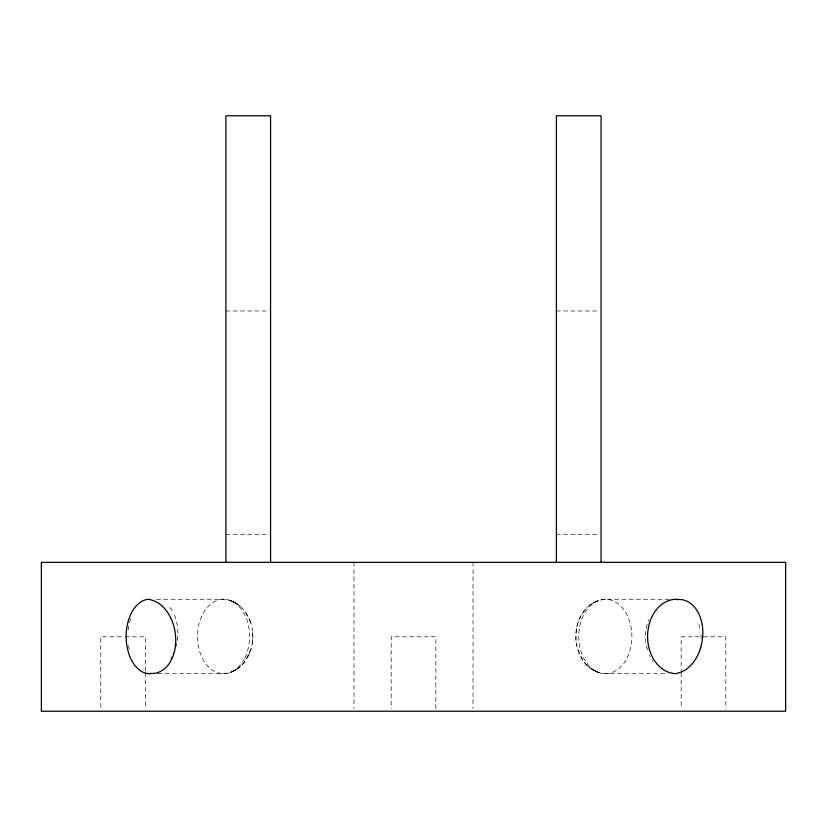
<?xml version="1.0" encoding="UTF-8"?>
<svg xmlns="http://www.w3.org/2000/svg" width="827" height="827" viewBox="0 0 827 827"><rect width="100%" height="100%" fill="white"/><g stroke="black" fill="none" stroke-linecap="round" stroke-linejoin="round"><path stroke-width="0.62" stroke-dasharray="4.13 3.1" d="M157.864 673.695L223.548 673.695C248.028 671.813 258.82 640.553 249.682 620.136M669.343 599.265L605.302 599.265C566.185 602.459 566.185 670.49 605.302 673.695L668.061 673.695M252.287 643.54L252.824 636.532L252.297 629.45M576.243 629.419L575.757 638.754L576.667 645.866M576.657 627.124C578.269 619.774 581.991 612.89 587.149 607.442M251.284 648.254L245.516 660.773L241.494 665.508M248.038 656.256L249.723 652.699M240.76 666.221L237.866 668.588L230.723 672.258L236.915 669.136L230.723 672.258L235.633 669.932L233.142 671.079M590.013 604.971L594.003 602.418M597.983 600.702L593.083 602.997M595.047 601.942L597.27 601.043M225.905 310.973L269.292 310.973M556.395 310.973L599.771 310.973M225.905 534.263L269.292 534.263M556.395 534.263L599.771 534.263M156.572 599.265L223.548 599.265C237.442 599.864 247.945 611.99 251.294 624.767M121.093 636.79L100.77 636.79L100.77 708.656M125.104 636.79L145.428 636.79L145.428 671.441M699.425 636.79L681.159 636.79L681.159 671.441M703.488 636.79L725.817 636.79L725.817 708.656M233.741 601.953L230.723 600.702L237.866 604.361M595.047 671.007L597.983 672.258L590.871 668.609M593.083 669.963L597.983 672.258L593.083 669.963L594.003 670.542M235.633 603.017L230.723 600.702L236.915 603.824L234.765 602.438M238.662 604.992L240.76 606.729M587.945 666.231L590.023 667.989M587.139 665.508L583.097 660.773L577.225 648.182M245.505 612.166L249.723 620.25M681.159 672.723L681.159 708.656M473.044 562.36L473.044 708.656M435.829 708.656L435.829 636.79L391.171 636.79L391.171 708.656M353.956 562.36L353.956 708.656M145.428 672.723L145.428 708.656M129.301 649.515A37.163 23.487 -90 0 1 128.175 643.096M128.175 629.864A37.163 23.487 -90 0 1 131.142 617.376M169.876 607.545A37.184 26.195 -81.9 0 1 172.791 611.825M174.383 615.019A37.184 26.195 -81.9 0 1 170.796 658.83M652.927 661.259A37.163 28.966 -90 0 1 651.965 659.801M650.218 656.71A37.163 28.966 -90 0 1 649.433 655.067M647.479 649.815A37.163 28.966 -90 0 1 648.709 619.588M698.836 624.457A37.184 26.309 81.9 0 1 699.745 627.714M700.955 634.66A37.184 26.309 81.9 0 1 701.213 638.31M700.934 645.649A37.184 26.309 81.9 0 1 700.004 651.025M244.854 657.899A37.215 26.05 -90 0 0 225.895 599.41A37.215 26.05 -90 0 0 199.917 652.11A37.215 26.05 -90 0 0 244.854 657.899M627.031 657.899A37.215 26.578 -90 0 0 607.69 599.41A37.215 26.578 -90 0 0 581.185 652.11A37.215 26.578 -90 0 0 627.031 657.899"/><path stroke-width="1.24" d="M677.024 599.265L676.651 599.265A37.163 28.8 -90 0 0 647.582 636.48A37.163 28.8 -90 0 0 676.651 673.643M601.053 562.36L601.053 115.78L556.395 115.78L556.395 562.36M270.563 562.36L270.563 115.78L225.905 115.78L225.905 562.36M148.85 673.633A37.163 23.28 -90 0 1 126.159 636.48A37.163 23.28 -90 0 1 148.85 599.317A37.029 25.906 82 0 1 150.349 599.327M150.338 599.802A37.184 26.009 82 0 1 175.727 640.16A37.184 26.009 82 0 1 150.349 673.395M150.349 673.633A37.029 25.906 -82 0 1 148.85 673.695M677.013 599.596A37.184 26.123 -81.9 0 1 702.836 632.769A37.184 26.123 -81.9 0 1 677.013 673.199M785.65 562.36L41.35 562.36L41.35 711.22L785.65 711.22L785.65 562.36"/></g></svg>
